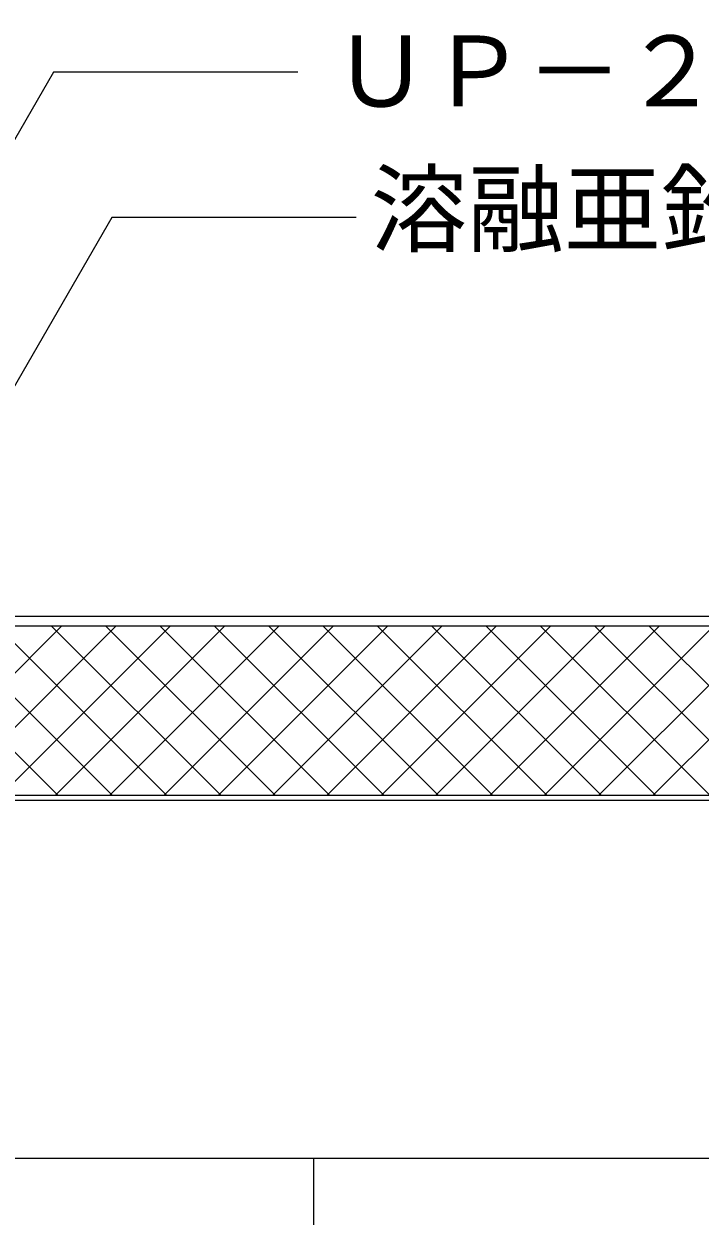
# Model space of a CAD drawing. Units: millimetres, scale not verified. Extents: x -1380 to 1380, y -955 to 955.
# Drawn here: x -214.9 to -75.1, y -192 to 54.4 of the extents above; entities that cross this region are included whole.
import ezdxf
from ezdxf.enums import TextEntityAlignment as Align

# ---------------------------------------------------------------- set-up
doc = ezdxf.new("R2010")
doc.units = ezdxf.units.MM
doc.header["$LTSCALE"] = 3
for name, color, linetype, lineweight in [('0-1_BOUSUI', 1, 'Continuous', 18), ('0-2_MOJI', 7, 'Continuous', 18), ('0-3_HATCH', 9, 'Continuous', 18), ('0-6_TEKKOTU', 7, 'Continuous', 18), ('0-7_dekki', 3, 'Continuous', 18), ('0-8_dannnetu', 6, 'Continuous', 18)]:
    doc.layers.add(name, color=color, linetype=linetype, lineweight=lineweight)
doc.styles.add('ＭＳ ゴシック', font='')
doc.styles.get('ＭＳ ゴシック').set_extended_font_data('MS Gothic')

msp = doc.modelspace()

# ---------------------------------------------------------------- linework, layer by layer
at = {"layer": '0-1_BOUSUI'}
for points in [[(-387.539, 162.002), (-299.548, 162.002), (-297.708, 161.24), (-296.945, 159.4), (-296.945, 144.684), (-298.045, 141.316), (-298.045, 83.976), (-296.045, 78.976), (-296.045, 18.205), (-298.045, 13.205), (-298.045, -12.964), (-294.672, -18.24), (-287.014, -61.672), (-285.844, -63.698), (-283.645, -64.498), (-239.611, -64.498), (-229.389, -67.998), (-59.223, -67.998), (-41.309, -63.198), (39.217, -63.198), (57.169, -67.998), (329.773, -67.998)], [(-387.195, 160.002), (-299.945, 160.002), (-299.238, 159.709), (-298.945, 159.002), (-298.945, 145.002), (-300.045, 141.634), (-300.045, 83.59), (-298.045, 78.59), (-298.045, 18.59), (-300.045, 13.59), (-300.045, -13.549), (-296.572, -18.981), (-288.922, -62.366), (-287.212, -65.328), (-283.998, -66.498), (-239.944, -66.498), (-229.722, -69.998), (-58.959, -69.998), (-41.045, -65.198), (38.955, -65.198), (56.906, -69.998), (329.773, -69.998)]]:
    msp.add_lwpolyline(points, dxfattribs=at)
at = {"layer": '0-2_MOJI'}
for points in [[(-158.295, 44.398), (-208.733, 44.398), (-272.47, -65.998)], [(-146.23, 14.418), (-196.668, 14.418), (-264.655, -103.338)]]:
    msp.add_lwpolyline(points, dxfattribs=at)
at = {"layer": '0-3_HATCH'}
for p, q in [((-207.872, -104.998), (-242.872, -69.998)), ((-242.003, -104.998), (-207.003, -69.998)), ((-196.647, -104.998), (-231.647, -69.998)), ((-230.778, -104.998), (-195.778, -69.998)), ((-185.422, -104.998), (-220.422, -69.998)), ((-219.553, -104.998), (-184.553, -69.998)), ((-174.196, -104.998), (-209.196, -69.998)), ((-208.327, -104.998), (-173.327, -69.998)), ((-162.971, -104.998), (-197.971, -69.998)), ((-197.102, -104.998), (-162.102, -69.998)), ((-151.746, -104.998), (-186.746, -69.998)), ((-185.877, -104.998), (-150.877, -69.998)), ((-140.52, -104.998), (-175.52, -69.998)), ((-174.651, -104.998), (-139.651, -69.998)), ((-129.295, -104.998), (-164.295, -69.998)), ((-163.426, -104.998), (-128.426, -69.998)), ((-118.07, -104.998), (-153.07, -69.998)), ((-152.201, -104.998), (-117.201, -69.998)), ((-106.844, -104.998), (-141.844, -69.998)), ((-140.975, -104.998), (-105.975, -69.998)), ((-95.619, -104.998), (-130.619, -69.998)), ((-129.75, -104.998), (-94.75, -69.998)), ((-84.394, -104.998), (-119.394, -69.998)), ((-118.525, -104.998), (-83.525, -69.998)), ((-73.169, -104.998), (-108.169, -69.998)), ((-107.299, -104.998), (-72.299, -69.998)), ((-61.943, -104.998), (-96.943, -69.998)), ((-96.074, -104.998), (-61.074, -69.998)), ((-50.718, -104.998), (-85.718, -69.998)), ((-84.849, -104.998), (-49.849, -69.998))]:
    msp.add_line(p, q, dxfattribs=at)
at = {"layer": '0-6_TEKKOTU'}
msp.add_lwpolyline([(-329.545, -203.998), (-455.045, -203.998), (-455.045, -179.998), (-155.045, -179.998), (-155.045, -203.998), (-280.545, -203.998)], dxfattribs=at)
at = {"layer": '0-7_dekki'}
msp.add_line((-345.045, -105.998), (329.773, -105.998), dxfattribs=at)
msp.add_lwpolyline([(-345.045, -104.998), (-345.045, -179.998), (307.069, -179.998)], dxfattribs=at)
at = {"layer": '0-8_dannnetu'}
for p, q in [((-300.045, -69.998), (329.773, -69.998)), ((-300.045, -69.998), (329.773, -69.998)), ((-255.045, -104.998), (329.773, -104.998))]:
    msp.add_line(p, q, dxfattribs=at)

# ---------------------------------------------------------------- texts
at = {"layer": '0-2_MOJI', "style": 'ＭＳ ゴシック'}
for s, p in [('ＵＰ－２', (-151.109, 32.936)), ('溶融亜鉛メッキ鋼板(t=1.0)', (-143.23, 4.418))]:
    msp.add_text(s, height=14.66, dxfattribs=at).set_placement(p, align=Align.BOTTOM_LEFT)

doc.saveas('drawing.dxf')
